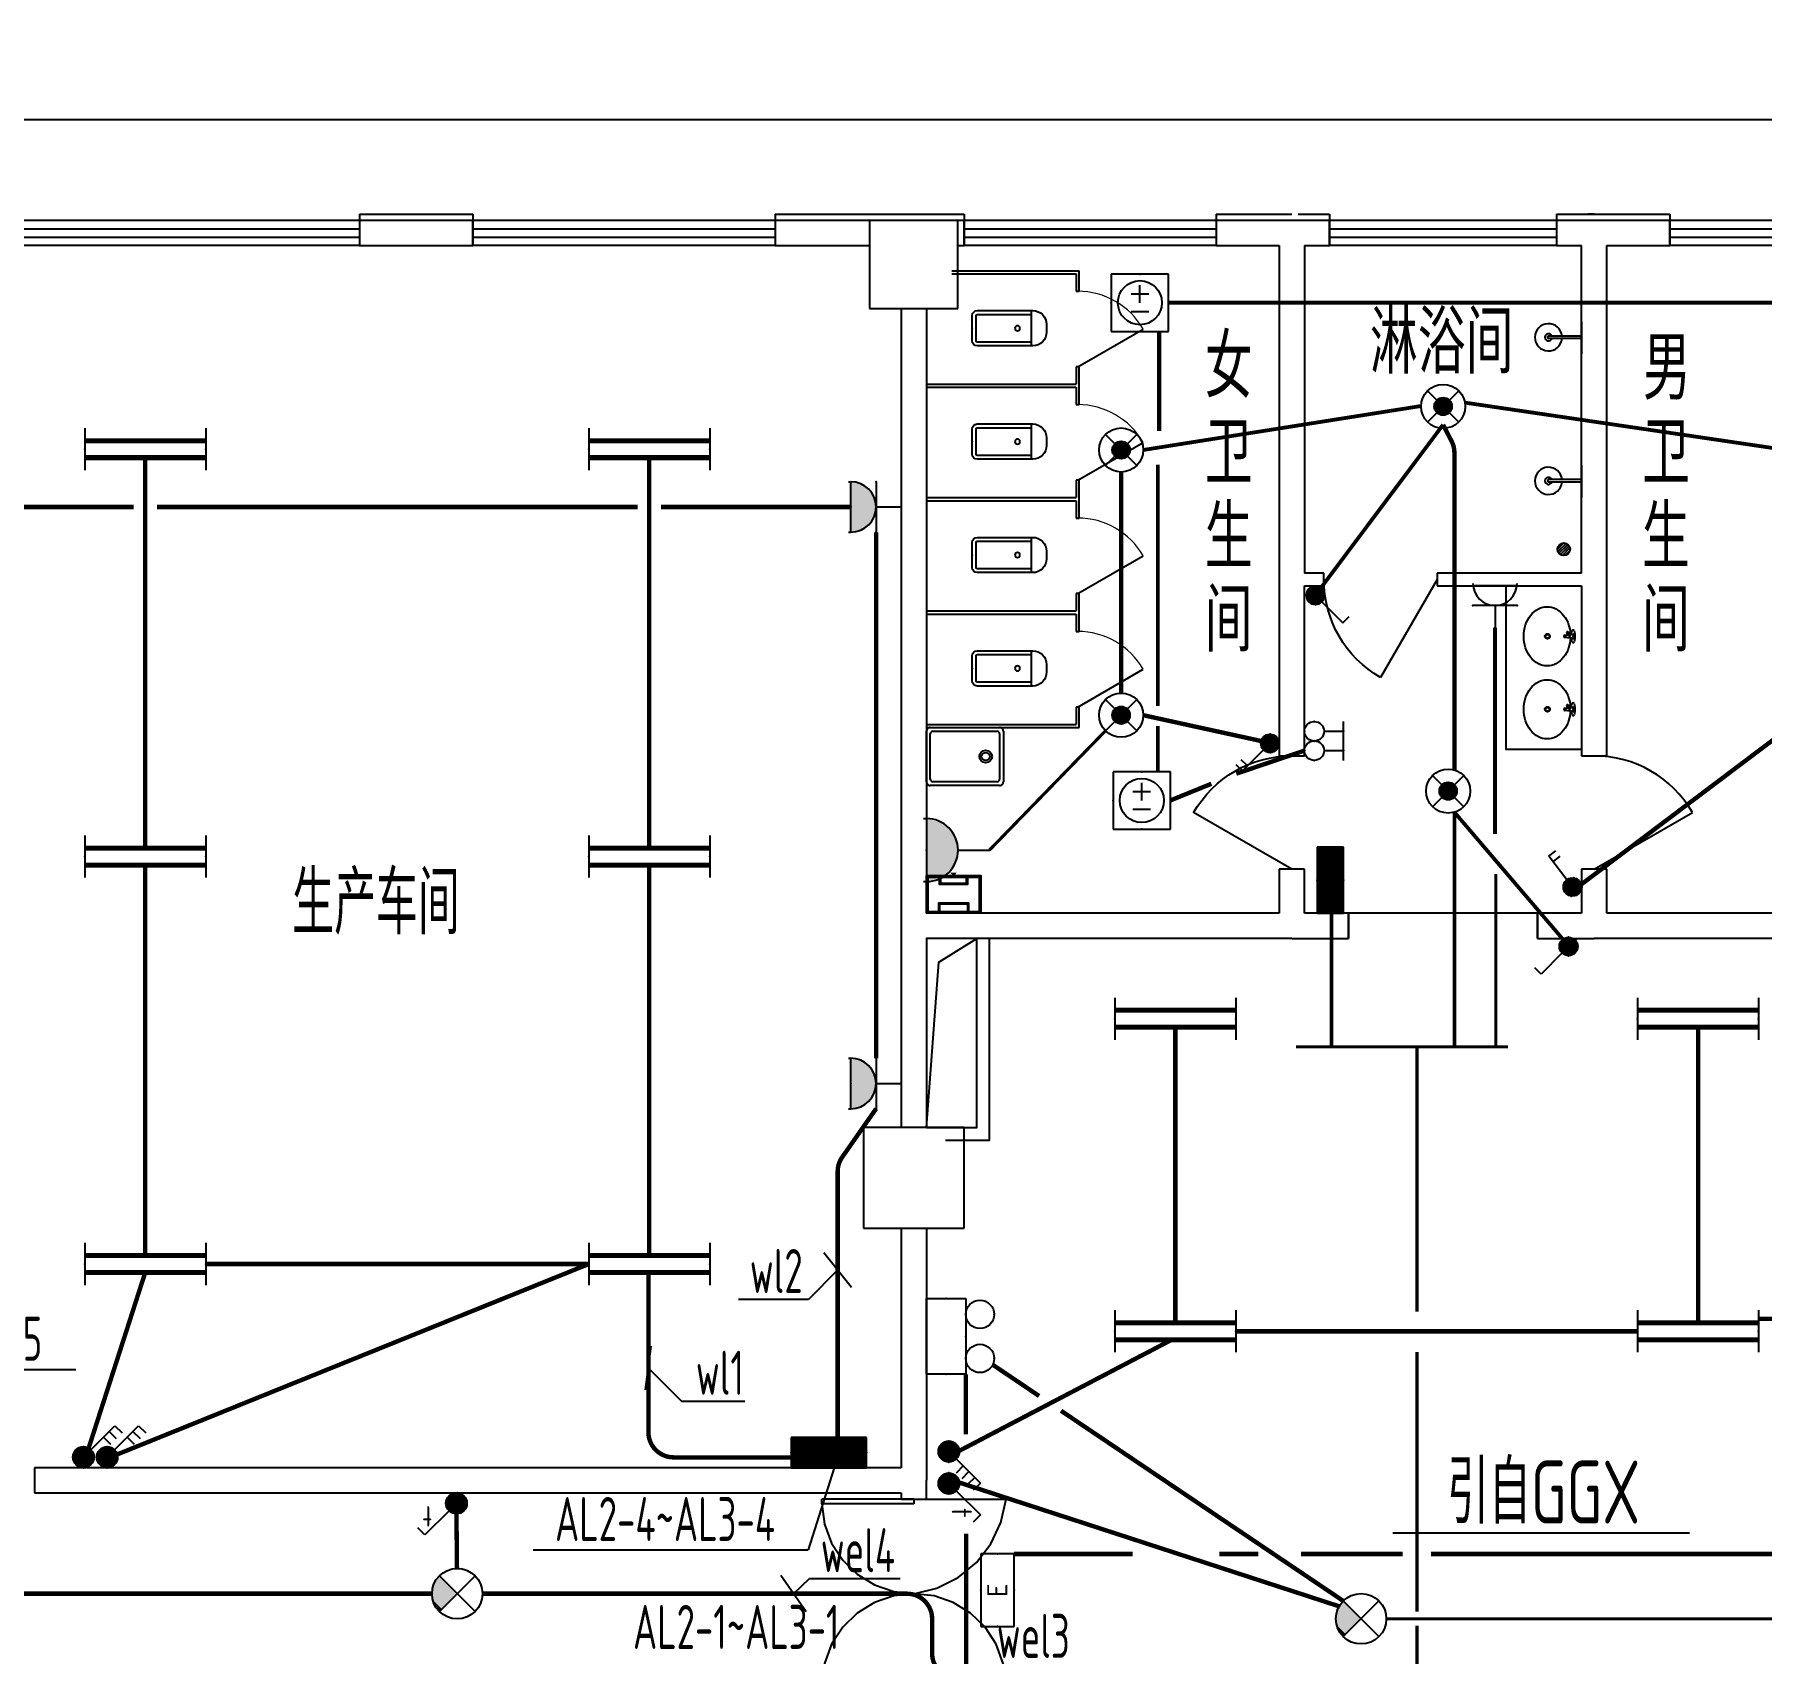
# Model space of a CAD drawing. Extents: x 2166032 to 5302137, y 581493 to 2416206.
# Drawn here: x 2468263 to 2481970, y 1136037 to 1148886 of the extents above; entities that cross this region are included whole.
import ezdxf
from ezdxf.enums import TextEntityAlignment as Align

# ---------------------------------------------------------------- set-up
doc = ezdxf.new("R2010")
doc.units = 0
doc.header["$LTSCALE"] = 1000
doc.header["$MEASUREMENT"] = 0
doc.linetypes.add('DASH', pattern=[0.35, 0.25, -0.1])
doc.linetypes.add('DASHEDX2', pattern=[1.5, 1, -0.5])
for name, color, linetype in [('3T_WOOD', 21, 'Continuous'), ('COLUMN', 2, 'Continuous'), ('DIM-照明', 3, 'Continuous'), ('DIM-箱柜', 3, 'Continuous'), ('EQUIP-动力', 3, 'Continuous'), ('EQUIP-照明', 3, 'Continuous'), ('EQUIP-箱柜', 3, 'Continuous'), ('LATRINE', 8, 'Continuous'), ('LVTRY', 8, 'Continuous'), ('PUB_TEXT', 7, 'Continuous'), ('STAIR', 8, 'Continuous'), ('SURFACE', 8, 'Continuous'), ('TEL_TEXT', 7, 'Continuous'), ('WALL', 8, 'Continuous'), ('WINDOW', 8, 'Continuous'), ('WIRE-应急', 6, 'DASH'), ('WIRE-照明', 1, 'Continuous'), ('厨卫', 8, 'Continuous'), ('地漏', 5, 'Continuous'), ('消防', 7, 'Continuous')]:
    doc.layers.add(name, color=color, linetype=linetype)
doc.styles.add('_HZTXT', font='！tssdeng.shx', dxfattribs={"width": 0.8, "bigfont": '！tssdchn.shx'})
doc.styles.add('_TCH_LABEL', font='!tssdeng.shx', dxfattribs={"bigfont": '!tssdchn.shx'})
doc.styles.add('_TEL_DIM', font='@tssdeng.shx', dxfattribs={"width": 0.8, "height": 3.5, "bigfont": '!tssdchn.shx'})
doc.styles.get("Standard").update_dxf_attribs({"font": 'tssdeng.shx', "bigfont": 'tssdchn.shx'})
doc.styles.add('TSSD_REIN', font='tssdeng.shx', dxfattribs={"width": 0.7, "bigfont": 'tssdchn.shx'})
doc.styles.add('zz-0', font='arial.ttf')

# ---------------------------------------------------------------- blocks, each defined once
blk = doc.blocks.new('$lvtry$00000200')
for p, q in [((-140, -40, 0), (-140, -480, 0)), ((-110, -40, 0), (-110, -470, 0)), ((100, 0, 0), (-100, 0, 0)), ((100, -30, 0), (-100, -30, 0)), ((110, -470, 0), (110, -40, 0)), ((140, -480, 0), (140, -40, 0)), ((140, -470, 0), (-140, -470, 0)), ((-30, -590, 0), (30, -590, 0))]:
    blk.add_line(p, q)
blk.add_circle((0, -359, 0), 20)
for centre, radius, start, end in [((-100, -40, 0), 40, 90, 180), ((-100, -40, 0), 10, 90, 180), ((100, -40, 0), 40, 0, 90), ((100, -40, 0), 10, 0, 90), ((-30, -480, 0), 110, 180, 270), ((30, -480, 0), 110, 270, 0)]:
    blk.add_arc(centre, radius, start, end)
blk.add_point((0, 0))
blk = doc.blocks.new('A$C339C1991')
at = {"layer": 'LVTRY'}
blk.add_line((114, 371), (134, 371), dxfattribs=at)
for points in [[(0, 371), (256, 371)], [(114, 371), (114, 107)], [(134, 371), (134, 107)]]:
    blk.add_lwpolyline(points, dxfattribs=at)
for centre, radius, start, end in [((124, 108), 108, 95.306, 84.694), ((124, 108), 28.3, 110.6725, 69.3275), ((124, 110), 10.5, 197.2381, 342.7619)]:
    blk.add_arc(centre, radius, start, end, dxfattribs=at)
blk = doc.blocks.new('$TCHSYS$APDOOR2D')
blk.add_line((0.5, 0), (0, 0.866))
at = {"lineweight": 13}
blk.add_arc((0.5, 0), 1, 120, 180, dxfattribs=at)
blk = doc.blocks.new('$lvtry$00000194')
for p, q in [((-17, -27, 0), (-17, -17, 0)), ((17, -27, 0), (17, -17, 0))]:
    blk.add_line(p, q)
at = {"elevation": 0}
blk.add_lwpolyline([(14, -39, -0.067374), (92, -53, -0.088152), (166, -93, -0.105269), (218, -155, -0.121685), (235, -224, -0.121685), (218, -292, -0.105269), (166, -355, -0.088152), (92, -394, -0.078966), (0, -409, -0.078966), (-92, -394, -0.088152), (-166, -355, -0.105269), (-218, -292, -0.121685), (-235, -224, -0.121685), (-218, -155, -0.105269), (-166, -93, -0.088152), (-92, -53, -0.059935), (-23, -40, -0.059935)], format="xyb", dxfattribs=at)
for centre, radius in [((0, -27, 0), 16.7), ((0, -221, 0), 20), ((0, -221, 0), 15)]:
    blk.add_circle(centre, radius)
for centre, radius, start, end in [((-40, -17, 0), 10.1, 106.6096, 258.1648), ((-64, 250, 0), 259, 274.7069, 282.3732), ((-75, -197, 0), 173, 71.36, 79.1873), ((-29, -63, 0), 6.77, 155.344, 308.3224), ((-171, 35, 0), 166, 324.8411, 338.1337), ((-171, 35, 0), 170, 324.8411, 331.3523), ((-29, -63, 0), 3.37, 155.344, 308.3224), ((100, -178, 0), 170, 132.3141, 138.8253), ((100, -178, 0), 166, 125.5327, 138.8253), ((-12, -42, 0), 10.6, 201.8924, 261.774), ((0, -17, 0), 16.7, 0, 180), ((-381, -99, 0), 372, 2.3982, 6.7627), ((0, -80, 0), 9.9, 201.7837, 338.2163), ((64, 250, 0), 259, 257.6268, 265.2931), ((381, -99, 0), 372, 170.1008, 177.6018), ((75, -197, 0), 173, 100.8127, 110.4191), ((40, -17, 0), 10.1, 281.8352, 73.3904)]:
    blk.add_arc(centre, radius, start, end)
blk.add_point((0, -17, 0))
blk = doc.blocks.new('A$C6BB928D5')
at = {"layer": '地漏'}
h = blk.add_hatch(dxfattribs=at)
h.set_pattern_fill('ANSI31', color=5, scale=10, style=0)
h.set_pattern_definition([(45, (-2253094.437, -153718.293), (-11.22532015, 11.22532015), [])])
h.paths.add_polyline_path([(0, 50, 1), (100, 50, 1)])
at = {"layer": '地漏', "color": 5}
blk.add_circle((50, 50), 50, dxfattribs=at)
blk = doc.blocks.new('$plan$00001091')
for p, q in [((-275, -410), (-275, -50)), ((-255, -30), (255, -30)), ((275, -50), (275, -410)), ((255, -430), (-255, -430))]:
    blk.add_line(p, q)
for points in [[(-275, 0, 0.414214), (-305, -30, 0.414214)], [(305, -30, 0.414214), (275, 0, 0.414214)], [(-305, -430, 0.414214), (-275, -460, 0.414214)], [(275, -460, 0.414214), (305, -430, 0.414214)]]:
    blk.add_lwpolyline(points, format="xyb")
for points in [[(-275, 0), (275, 0)], [(-305, -430), (-305, -30)], [(305, -30), (305, -430)], [(275, -460), (-275, -460)]]:
    blk.add_lwpolyline(points)
for radius in [50, 32.5]:
    blk.add_circle((165, -230), radius)
for centre, start, end in [((-255, -50), 90, 180), ((255, -50), 0, 90), ((-255, -410), 180, 270), ((255, -410), 270, 360)]:
    blk.add_arc(centre, 20, start, end)
at = {"style": 'zz-0'}
for tag in ['YSIZE', 'XSIZE']:
    blk.add_attdef(tag, (0, 0), '', height=0.5, dxfattribs=at)
blk = doc.blocks.new('cffd')
at = {"layer": '厨卫'}
for p, q in [((288, -44), (300, -44)), ((288, -256), (300, -256))]:
    blk.add_line(p, q, dxfattribs=at)
for points in [[(0, -365), (0, 65), (300, 65), (300, -365)], [(12, -353), (12, 53), (288, 53), (288, -353)]]:
    blk.add_lwpolyline(points, close=True, dxfattribs=at)
for points in [[(12, -272), (82, -272), (82, -29), (12, -29)], [(12, -262), (72, -262), (72, -39), (12, -39)], [(288, -261), (228, -261), (228, -39), (288, -39)], [(288, -251), (238, -251), (238, -49), (288, -49)]]:
    blk.add_lwpolyline(points, dxfattribs=at)
blk.add_lwpolyline([(290, -150, 0, 50, 0), (323, -150, 100, 100, 0)], format="xyseb", dxfattribs=at)
blk = doc.blocks.new('$equip$00001160')
for p, q in [((-1.2, 0.417), (-1.2, -0.417)), ((1.2, 0.417), (1.2, -0.417)), ((-1.2, 0.167), (1.2, 0.167)), ((-1.2, -0.167), (1.2, -0.167))]:
    blk.add_line(p, q)
at = {"const_width": 0.1}
for points in [[(-1.2, 0.167), (1.2, 0.167)], [(-1.2, -0.167), (1.2, -0.167)]]:
    blk.add_lwpolyline(points, dxfattribs=at)
at = {"layer": 'EQUIP-照明'}
for p in [(-1.2, 0), (0, 0.167), (1.2, 0), (0, -0.167)]:
    blk.add_point(p, dxfattribs=at)
at = {"layer": 'EQUIP-照明', "flags": 9}
blk.add_attdef('A', (0, 0), '', height=0.00002, dxfattribs=at)
blk = doc.blocks.new('$equip$00001964')
for p, q in [((0.147, 0.356), (0.625, 0.833)), ((0.512, 0.72), (0.653, 0.579)), ((0.625, 0.833), (0.766, 0.692)), ((0.399, 0.607), (0.54, 0.466))]:
    blk.add_line(p, q)
blk.add_circle((0, 0.208), 0.208)
for p in [(0, 0.417), (-0.208, 0.208), (0, 0), (0.208, 0.208)]:
    blk.add_point(p)
for points in [[(-0.104, 0.389), (0.104, 0.389), (-0.18, 0.313), (0.18, 0.313)], [(0, 0.417), (0, 0.417), (-0.104, 0.389), (0.104, 0.389)], [(-0.18, 0.313), (0.18, 0.313), (-0.208, 0.208), (0.208, 0.208)], [(-0.18, 0.104), (0.18, 0.104), (-0.208, 0.208), (0.208, 0.208)], [(-0.104, 0.028), (0.104, 0.028), (-0.18, 0.104), (0.18, 0.104)], [(0, 0), (0, 0), (-0.104, 0.028), (0.104, 0.028)]]:
    blk.add_solid(points)
at = {"layer": 'TEL_TEXT', "style": '_TEL_DIM', "flags": 1}
blk.add_attdef('A', text='', height=0.00002, dxfattribs=at).set_placement((0, 0), align=Align.MIDDLE_CENTER)
blk = doc.blocks.new('*X38')
at = {"color": 0}
for p, q in [((-250, 33), (-83, 200)), ((-250, 68), (-118, 200)), ((-250, 104), (-154, 200)), ((-250, 139), (-189, 200)), ((-250, 174), (-224, 200)), ((-247, 0), (-47, 200)), ((-212, 0), (-12, 200)), ((-177, 0), (23, 200)), ((-141, 0), (59, 200)), ((-106, 0), (94, 200)), ((-71, 0), (129, 200)), ((-35, 0), (165, 200)), ((0, 0), (200, 200)), ((35, 0), (235, 200)), ((71, 0), (250, 179)), ((106, 0), (250, 144)), ((141, 0), (250, 109)), ((177, 0), (250, 73)), ((212, 0), (250, 38)), ((247, 0), (250, 3))]:
    blk.add_line(p, q, dxfattribs=at)
blk = doc.blocks.new('$equip$00001421')
for p, q in [((0.75, 0.6), (-0.75, 0.6)), ((-0.75, 0.6), (-0.75, 0)), ((0.75, 0), (0.75, 0.6)), ((-0.75, 0), (0.75, 0))]:
    blk.add_line(p, q)
at = {"const_width": 0.6}
blk.add_lwpolyline([(-0.75, 0.3), (0.75, 0.3)], dxfattribs=at)
for p in [(0, 0.6), (-0.75, 0.3), (0, 0), (0.75, 0.3)]:
    blk.add_point(p)
at = {"xscale": 0.00300000000061118, "yscale": 0.00300000000061118, "zscale": 0.003}
blk.add_blockref('*X38', (0, 0), dxfattribs=at)
at = {"style": '_TCH_LABEL', "flags": 9}
blk.add_attdef('A', (0, 0), '', height=0.00002, dxfattribs=at)
blk = doc.blocks.new('$equip$00001237')
for p, q in [((-0.5, 1.05), (-0.5, 1)), ((0.5, 1.05), (0.5, 1)), ((-0.5, 1), (0.5, 1)), ((0.5, 0.5), (-0.5, 0.5)), ((0, 0.5), (0, 0))]:
    blk.add_line(p, q)
blk.add_arc((0, 1), 0.5, 180, 0)
for p in [(0, 1), (-0.5, 0.5), (0.5, 0.5), (0, 0)]:
    blk.add_point(p)
for points in [[(0.433, 0.75), (-0.433, 0.75), (0.5, 1), (-0.5, 1)], [(0.25, 0.567), (-0.25, 0.567), (0.433, 0.75), (-0.433, 0.75)], [(0, 0.5), (0, 0.5), (0.25, 0.567), (-0.25, 0.567)]]:
    blk.add_solid(points)
at = {"flags": 9}
blk.add_attdef('A', (0, 0), '', height=0.00002, dxfattribs=at)
blk = doc.blocks.new('$equip$00001822')
for p, q in [((0.147, 0.356), (0.625, 0.833)), ((0.625, 0.833), (0.766, 0.692))]:
    blk.add_line(p, q)
blk.add_circle((0, 0.208), 0.208)
for p in [(0, 0.417), (-0.208, 0.208), (-0.015, 0.001), (0.208, 0.208)]:
    blk.add_point(p)
for points in [[(-0.104, 0.389), (0.104, 0.389), (-0.18, 0.313), (0.18, 0.313)], [(0, 0.417), (0, 0.417), (-0.104, 0.389), (0.104, 0.389)], [(-0.18, 0.313), (0.18, 0.313), (-0.208, 0.208), (0.208, 0.208)], [(-0.18, 0.104), (0.18, 0.104), (-0.208, 0.208), (0.208, 0.208)], [(-0.104, 0.028), (0.104, 0.028), (-0.18, 0.104), (0.18, 0.104)], [(0, 0), (0, 0), (-0.104, 0.028), (0.104, 0.028)]]:
    blk.add_solid(points)
at = {"color": 7, "style": '_TEL_DIM'}
blk.add_attdef('$TEXT$', text='', height=0.4, dxfattribs=at).set_placement((0.581, 0.465), align=Align.MIDDLE_CENTER)
at = {"color": 7, "style": '_TEL_DIM', "flags": 1}
blk.add_attdef('A', text='', height=0.00002, dxfattribs=at).set_placement((0, 0), align=Align.MIDDLE_CENTER)
blk = doc.blocks.new('$equip$00001190')
for p, q in [((-0.354, 0.354), (0.354, -0.354)), ((-0.354, -0.354), (0.354, 0.354))]:
    blk.add_line(p, q)
blk.add_circle((0, 0), 0.5)
for points in [[(-0.177, -0.177), (-0.483, 0.129), (0, 0), (-0.354, 0.354)], [(-0.306, -0.306), (-0.483, -0.129), (-0.177, -0.177), (-0.483, 0.129)], [(-0.354, -0.354), (-0.354, -0.354), (-0.306, -0.306), (-0.483, -0.129)]]:
    blk.add_solid(points)
at = {"flags": 9}
blk.add_attdef('A', (0, 0), '', height=0.00002, dxfattribs=at)
blk = doc.blocks.new('$equip$00001149')
for p, q in [((-0.354, 0.354), (0.354, -0.354)), ((0.354, 0.354), (-0.354, -0.354))]:
    blk.add_line(p, q)
for radius in [0.5, 0.2]:
    blk.add_circle((0, 0), radius)
for points in [[(-0.173, 0.1), (0.173, 0.1), (-0.2, 0), (0.2, 0)], [(-0.173, -0.1), (0.173, -0.1), (-0.2, 0), (0.2, 0)], [(-0.1, 0.173), (0.1, 0.173), (-0.173, 0.1), (0.173, 0.1)], [(0, 0.2), (0, 0.2), (-0.1, 0.173), (0.1, 0.173)], [(-0.1, -0.173), (0.1, -0.173), (-0.173, -0.1), (0.173, -0.1)], [(0, -0.2), (0, -0.2), (-0.1, -0.173), (0.1, -0.173)]]:
    blk.add_solid(points)
at = {"flags": 9}
blk.add_attdef('A', (0, 0), '', height=0.00002, dxfattribs=at)
blk = doc.blocks.new('$equip$00001963')
for p, q in [((0.147, 0.356), (0.625, 0.833)), ((0.625, 0.833), (0.766, 0.692)), ((0.512, 0.72), (0.653, 0.579))]:
    blk.add_line(p, q)
blk.add_circle((0, 0.208), 0.208)
for p in [(0, 0.417), (-0.208, 0.208), (0, 0), (0.208, 0.208)]:
    blk.add_point(p)
for points in [[(0, 0.417), (0, 0.417), (-0.104, 0.389), (0.104, 0.389)], [(-0.18, 0.313), (0.18, 0.313), (-0.208, 0.208), (0.208, 0.208)], [(-0.18, 0.104), (0.18, 0.104), (-0.208, 0.208), (0.208, 0.208)], [(-0.104, 0.389), (0.104, 0.389), (-0.18, 0.313), (0.18, 0.313)], [(-0.104, 0.028), (0.104, 0.028), (-0.18, 0.104), (0.18, 0.104)], [(0, 0), (0, 0), (-0.104, 0.028), (0.104, 0.028)]]:
    blk.add_solid(points)
at = {"layer": 'TEL_TEXT', "style": '_TEL_DIM', "flags": 1}
blk.add_attdef('A', text='', height=0.00002, dxfattribs=at).set_placement((0, 0), align=Align.MIDDLE_CENTER)
blk = doc.blocks.new('$equip$00001962')
for p, q in [((0.147, 0.356), (0.625, 0.833)), ((0.625, 0.833), (0.766, 0.692))]:
    blk.add_line(p, q)
blk.add_circle((0, 0.208), 0.208)
for p in [(0, 0.417), (-0.208, 0.208), (0, 0), (0.208, 0.208)]:
    blk.add_point(p)
for points in [[(0, 0.417), (0, 0.417), (-0.104, 0.389), (0.104, 0.389)], [(-0.18, 0.313), (0.18, 0.313), (-0.208, 0.208), (0.208, 0.208)], [(-0.18, 0.104), (0.18, 0.104), (-0.208, 0.208), (0.208, 0.208)], [(-0.104, 0.389), (0.104, 0.389), (-0.18, 0.313), (0.18, 0.313)], [(-0.104, 0.028), (0.104, 0.028), (-0.18, 0.104), (0.18, 0.104)], [(0, 0), (0, 0), (-0.104, 0.028), (0.104, 0.028)]]:
    blk.add_solid(points)
at = {"layer": 'TEL_TEXT', "style": '_TEL_DIM', "flags": 1}
blk.add_attdef('A', text='', height=0.00002, dxfattribs=at).set_placement((0, 0), align=Align.MIDDLE_CENTER)
blk = doc.blocks.new('$equip$00001344')
for p, q in [((0.65, 0.65), (-0.65, 0.65)), ((-0.65, 0.65), (-0.65, -0.65)), ((0, 0), (0, 0.4)), ((0.65, -0.65), (0.65, 0.65)), ((-0.2, 0.2), (0.2, 0.2)), ((-0.2, -0.2), (0.2, -0.2)), ((-0.65, -0.65), (0.65, -0.65))]:
    blk.add_line(p, q)
blk.add_circle((0, 0), 0.5)
for p in [(0, 0.65), (-0.65, 0), (0.65, 0), (0, -0.65)]:
    blk.add_point(p)
at = {"flags": 9}
blk.add_attdef('A', (0, 0), '', height=0.00002, dxfattribs=at)
blk = doc.blocks.new('$equip$00001212')
for p, q in [((0, 0.444), (0, 0)), ((-0.222, 0), (0.222, 0))]:
    blk.add_line(p, q)
blk.add_circle((0, 0.667), 0.222)
at = {"layer": 'EQUIP-照明'}
for p in [(0, 0.889), (-0.222, 0.667), (0.222, 0.667), (0, 0)]:
    blk.add_point(p, dxfattribs=at)
at = {"layer": 'EQUIP-照明', "flags": 9}
blk.add_attdef('A', (0, 0), '', height=0.00002, dxfattribs=at)
blk = doc.blocks.new('$equip$00001490')
at = {"color": 0}
for p, q in [((0, 0.5), (0, 1)), ((-0.5, 0.5), (0.5, 0.5)), ((-0.497, 0.05), (0.497, 0.05))]:
    blk.add_line(p, q, dxfattribs=at)
blk.add_arc((0, 0), 0.5, 0, 180, dxfattribs=at)
for p in [(0, 1), (-0.5, 0.5), (0.5, 0.5), (0, 0.05)]:
    blk.add_point(p)
at = {"flags": 9}
blk.add_attdef('A', (0, 0), '', height=0.00002, dxfattribs=at)
blk = doc.blocks.new('$equip$00001296')
for p, q in [((0, 0.547), (0, 1.047)), ((-0.5, -0.003), (-0.5, 0.047)), ((0.5, -0.003), (0.5, 0.047))]:
    blk.add_line(p, q)
blk.add_arc((0, 0.047), 0.5, 0, 180)
for p in [(0, 1.047), (0, 0.547), (0, 0.047)]:
    blk.add_point(p)
for points in [[(0.433, 0.297), (-0.433, 0.297), (0.5, 0.047), (-0.5, 0.047)], [(0.433, 0.297), (-0.433, 0.297), (0.5, 0.047), (-0.5, 0.047)], [(0.25, 0.48), (-0.25, 0.48), (0.433, 0.297), (-0.433, 0.297)], [(0.25, 0.48), (-0.25, 0.48), (0.433, 0.297), (-0.433, 0.297)], [(0, 0.547), (0, 0.547), (0.25, 0.48), (-0.25, 0.48)], [(0, 0.547), (0, 0.547), (0.25, 0.48), (-0.25, 0.48)]]:
    blk.add_solid(points)
at = {"flags": 9}
blk.add_attdef('A', (0, 0), '', height=0.00002, dxfattribs=at)
blk = doc.blocks.new('$equip$00001965')
for p, q in [((0.147, 0.356), (0.625, 0.833)), ((0.512, 0.72), (0.653, 0.579)), ((0.625, 0.833), (0.766, 0.692)), ((0.286, 0.494), (0.427, 0.353)), ((0.399, 0.607), (0.54, 0.466))]:
    blk.add_line(p, q)
blk.add_circle((0, 0.208), 0.208)
for p in [(0, 0.417), (-0.208, 0.208), (0, 0), (0.208, 0.208)]:
    blk.add_point(p)
for points in [[(-0.104, 0.389), (0.104, 0.389), (-0.18, 0.312), (0.18, 0.312)], [(0, 0.417), (0, 0.417), (-0.104, 0.389), (0.104, 0.389)], [(-0.18, 0.312), (0.18, 0.312), (-0.208, 0.208), (0.208, 0.208)], [(-0.18, 0.104), (0.18, 0.104), (-0.208, 0.208), (0.208, 0.208)], [(-0.104, 0.028), (0.104, 0.028), (-0.18, 0.104), (0.18, 0.104)], [(0, 0), (0, 0), (-0.104, 0.028), (0.104, 0.028)]]:
    blk.add_solid(points)
at = {"layer": 'TEL_TEXT', "style": '_TEL_DIM', "flags": 1}
blk.add_attdef('A', text='', height=0.00002, dxfattribs=at).set_placement((0, 0), align=Align.MIDDLE_CENTER)
blk = doc.blocks.new('$equip_U$00000006')
at = {"color": 3}
for p, q in [((-0.6, 0.624), (0.6, 0.624)), ((-0.6, 0), (-0.6, 0.624)), ((0.6, 0.624), (0.6, 0)), ((0.6, 0), (-0.6, 0))]:
    blk.add_line(p, q, dxfattribs=at)
for centre in [(-0.35, 0.849), (0.35, 0.849)]:
    blk.add_circle(centre, 0.225, dxfattribs=at)
at = {"style": '_TEL_DIM', "flags": 1}
blk.add_attdef('A', text='', height=0.00002, dxfattribs=at).set_placement((0, 0), align=Align.MIDDLE_CENTER)
blk = doc.blocks.new('$equip_U$00000175(20081108-2321)')
for p in [(0, 0.624), (-0.6, 0.312), (0.6, 0.312), (0, 0)]:
    blk.add_point(p)
blk.add_blockref('$equip_U$00000006', (0, 0))
at = {"color": 7, "style": '_TEL_DIM', "flags": 1}
blk.add_attdef('A', text='', height=0.000025, dxfattribs=at).set_placement((0, 0), align=Align.MIDDLE_CENTER)
blk = doc.blocks.new('$equip_U$00000184(许虹剑)')
for p in [(-0.35, 1.074), (0.35, 1.074), (-0.6, 0.312), (0.6, 0.312), (0, 0)]:
    blk.add_point(p)
blk.add_blockref('$equip_U$00000175(20081108-2321)', (0, 0))
at = {"color": 7, "style": '_TEL_DIM', "flags": 1}
blk.add_attdef('A', text='', height=0.000025, dxfattribs=at).set_placement((0, 0), align=Align.MIDDLE_CENTER)
blk = doc.blocks.new('$equip_U$00000360(20081108-2321)')
at = {"ltscale": 5}
for p in [(-0.35, 1.074), (0.35, 1.074), (-0.6, 0.312), (0.6, 0.312), (0, 0)]:
    blk.add_point(p, dxfattribs=at)
blk.add_blockref('$equip_U$00000184(许虹剑)', (0, 0), dxfattribs=at)
at = {"color": 7, "style": '_TEL_DIM', "flags": 1}
blk.add_attdef('A', text='', height=0.000025, dxfattribs=at).set_placement((0, 0), align=Align.MIDDLE_CENTER)
blk = doc.blocks.new('$equip$00001776')
for p, q in [((0.72, 0.66), (-0.72, 0.66)), ((-0.72, 0.66), (-0.72, 0)), ((0.72, 0), (0.72, 0.66)), ((-0.72, 0), (0.72, 0))]:
    blk.add_line(p, q)
for p in [(0, 0.66), (-0.72, 0.33), (0, 0), (0.72, 0.33)]:
    blk.add_point(p)
at = {"color": 7, "style": '_TEL_DIM'}
blk.add_attdef('$TEXT$', text='', height=0.4, dxfattribs=at).set_placement((0, 0.33), align=Align.MIDDLE_CENTER)
at = {"color": 7, "style": '_TEL_DIM', "flags": 1}
blk.add_attdef('A', text='', height=0.00002, dxfattribs=at).set_placement((0, 0), align=Align.MIDDLE_CENTER)
blk = doc.blocks.new('$DorLib2D$00000141')
at = {"color": 0}
for points in [[(-0.5, 0), (-0.5, 0.4875)], [(-0.475, 0.4875), (-0.5, 0.4875)], [(-0.475, 0), (-0.475, 0.4875)], [(-0.3686, 0.4728), (-0.475, 0.4873)], [(-0.268, 0.4353), (-0.3686, 0.4728)], [(0.3686, 0.4728), (0.268, 0.4353)], [(0.475, 0.4873), (0.3686, 0.4728)], [(0.475, 0), (0.475, 0.4875)], [(0.475, 0.4875), (0.5, 0.4875)], [(0.5, 0), (0.5, 0.4875)], [(-0.178, 0.3766), (-0.268, 0.4353)], [(-0.103, 0.2997), (-0.178, 0.3766)], [(0.178, 0.3766), (0.103, 0.2997)], [(0.268, 0.4353), (0.178, 0.3766)], [(-0.0467, 0.2083), (-0.103, 0.2997)], [(0.103, 0.2997), (0.0467, 0.2083)], [(-0.0118, 0.1067), (-0.0467, 0.2083)], [(0.0467, 0.2083), (0.0118, 0.1067)], [(0, 0), (-0.0118, 0.1067)], [(0.0118, 0.1067), (0, 0)], [(-0.0118, -0.1067), (0, 0)], [(-0.5, 0), (-0.475, 0)], [(0.5, 0), (0.475, 0)]]:
    blk.add_lwpolyline(points, dxfattribs=at)
at = {"color": 0, "linetype": 'DASHEDX2'}
for points in [[(0, 0), (0.0297, -0.1218), (0.0857, -0.2339), (0.1651, -0.3309), (0.264, -0.4078), (0.3775, -0.4609), (0.5, -0.4875)], [(-0.5, 0), (-0.5, -0.4875)], [(0.5, 0), (0.5, -0.4875)], [(-0.0467, -0.2083), (-0.0118, -0.1067)], [(-0.103, -0.2997), (-0.0467, -0.2083)], [(-0.178, -0.3766), (-0.103, -0.2997)], [(-0.3686, -0.4728), (-0.268, -0.4353)], [(-0.268, -0.4353), (-0.178, -0.3766)], [(-0.475, -0.4875), (-0.5, -0.4875)], [(-0.475, -0.4873), (-0.3686, -0.4728)]]:
    blk.add_lwpolyline(points, dxfattribs=at)
blk = doc.blocks.new('$TCHSYS$WIN2D')
for p, q in [((-0.5, 0.5), (0.5, 0.5)), ((-0.5, 0.5), (-0.5, -0.5)), ((0.5, 0.5), (0.5, -0.5)), ((0.5, 0.1667), (-0.5, 0.1667)), ((0.5, -0.1667), (-0.5, -0.1667)), ((-0.5, -0.5), (0.5, -0.5))]:
    blk.add_line(p, q)
blk = doc.blocks.new('$DorLib2D$00000214')
at = {"color": 0}
blk.add_line((0.5, 0), (0, 0.866), dxfattribs=at)
blk.add_arc((0.5, 0), 1, 120, 180, dxfattribs=at)

msp = doc.modelspace()

# ---------------------------------------------------------------- linework, layer by layer
msp.add_line((2479045.1, 1136993.3), (2481398, 1136993.3))
msp.add_circle((2604640.5, 1020101.3), 438608.5)
at = {"layer": '3T_WOOD'}
msp.add_lwpolyline([(2475342.8, 1140211.3), (2475441.1, 1141522.8), (2475742.8, 1141711.3)], dxfattribs=at)
at = {"layer": 'COLUMN'}
for p, q in [((2475591.2, 1147411.3), (2474891.2, 1147411.3)), ((2474891.2, 1147411.3), (2474891.2, 1146711.3)), ((2475591.2, 1146711.3), (2475591.2, 1147411.3)), ((2474891.2, 1146711.3), (2475591.2, 1146711.3)), ((2475642.8, 1140211.3), (2474842.8, 1140211.3)), ((2474842.8, 1140211.3), (2474842.8, 1139411.3)), ((2475642.8, 1139411.3), (2475642.8, 1140211.3)), ((2474842.8, 1139411.3), (2475642.8, 1139411.3))]:
    msp.add_line(p, q, dxfattribs=at)
at = {"layer": 'DIM-照明'}
for p, q in [((2474746.2, 1138941.8), (2474529.1, 1139216.3)), ((2473113.1, 1138128.5), (2473158, 1138475.6)), ((2474387.1, 1136367.6), (2474187.5, 1136655.1))]:
    msp.add_line(p, q, dxfattribs=at)
for points in [[(2474637.6, 1139079), (2474405.9, 1138847.3)], [(2474405.9, 1138847.3), (2473851.8, 1138847.3)], [(2473135.5, 1138302.1), (2473397.9, 1138039.7)], [(2473397.9, 1138039.7), (2473900.3, 1138039.7)], [(2474287.3, 1136511.3), (2474415.2, 1136631.4)], [(2474415.2, 1136631.4), (2475133, 1136631.4)]]:
    msp.add_lwpolyline(points, dxfattribs=at)
at = {"layer": 'DIM-箱柜'}
for p, q in [((2466413.1, 1138290.1), (2468589.7, 1138290.1)), ((2474609.8, 1137511.3), (2474404.7, 1136858.8)), ((2472219.5, 1136858.8), (2474404.7, 1136858.8))]:
    msp.add_line(p, q, dxfattribs=at)
at = {"layer": 'LATRINE'}
for p, q in [((2475542.8, 1147011.3), (2476555.3, 1147011.3)), ((2475542.8, 1146986.3), (2476530.3, 1146986.3)), ((2476530.3, 1146986.3), (2476530.3, 1146848.8)), ((2476555.3, 1146848.8), (2476555.3, 1147011.3)), ((2476530.3, 1146848.8), (2476555.3, 1146848.8)), ((2476555.3, 1146248.8), (2476530.3, 1146248.8)), ((2476530.3, 1146248.8), (2476530.3, 1146111.3)), ((2476555.3, 1146098.8), (2476555.3, 1146248.8)), ((2475342.8, 1146111.3), (2476530.3, 1146111.3)), ((2475342.8, 1146086.3), (2476530.3, 1146086.3)), ((2476530.3, 1146086.3), (2476530.3, 1145948.8)), ((2476555.3, 1145948.8), (2476555.3, 1146098.8)), ((2476530.3, 1145948.8), (2476555.3, 1145948.8)), ((2476555.3, 1145348.8), (2476530.3, 1145348.8)), ((2476530.3, 1145348.8), (2476530.3, 1145211.3)), ((2476555.3, 1145198.8), (2476555.3, 1145348.8)), ((2475342.8, 1145211.3), (2476530.3, 1145211.3)), ((2475342.8, 1145186.3), (2476530.3, 1145186.3)), ((2476530.3, 1145186.3), (2476530.3, 1145048.8)), ((2476555.3, 1145048.8), (2476555.3, 1145198.8)), ((2476530.3, 1145048.8), (2476555.3, 1145048.8)), ((2476555.3, 1144448.8), (2476530.3, 1144448.8)), ((2476530.3, 1144448.8), (2476530.3, 1144311.3)), ((2476555.3, 1144298.8), (2476555.3, 1144448.8)), ((2475342.8, 1144311.3), (2476530.3, 1144311.3)), ((2475342.8, 1144286.3), (2476530.3, 1144286.3)), ((2476530.3, 1144286.3), (2476530.3, 1144148.8)), ((2476555.3, 1144148.8), (2476555.3, 1144298.8)), ((2476530.3, 1144148.8), (2476555.3, 1144148.8)), ((2476555.3, 1143548.8), (2476530.3, 1143548.8)), ((2476530.3, 1143548.8), (2476530.3, 1143411.3)), ((2476555.3, 1143386.3), (2476555.3, 1143548.8)), ((2475342.8, 1143411.3), (2476530.3, 1143411.3)), ((2475342.8, 1143386.3), (2476555.3, 1143386.3))]:
    msp.add_line(p, q, dxfattribs=at)
at = {"layer": 'LVTRY'}
msp.add_lwpolyline([(2480542.8, 1144511.3), (2480542.8, 1143211.3), (2479942.8, 1143211.3), (2479942.8, 1144511.3)], close=True, dxfattribs=at)
at = {"layer": 'STAIR'}
msp.add_line((2455742.8, 1148211.3), (2500142.8, 1148211.3), dxfattribs=at)
at = {"layer": 'SURFACE'}
for p, q in [((2470842.8, 1147461.3), (2470842.8, 1147411.3)), ((2470842.8, 1147461.3), (2471742.8, 1147461.3)), ((2471742.8, 1147461.3), (2471742.8, 1147411.3)), ((2474142.8, 1147461.3), (2474142.8, 1147411.3)), ((2474142.8, 1147461.3), (2475191.2, 1147461.3)), ((2475191.2, 1147461.3), (2475642.8, 1147461.3)), ((2475642.8, 1147461.3), (2475642.8, 1147411.3)), ((2477642.8, 1147461.3), (2477642.8, 1147411.3)), ((2477642.8, 1147461.3), (2478242.8, 1147461.3)), ((2478292.8, 1147461.3), (2478542.3, 1147461.3)), ((2478542.3, 1147461.3), (2478542.3, 1147411.3)), ((2480342.3, 1147461.3), (2480342.3, 1147411.3)), ((2480342.3, 1147461.3), (2480642.8, 1147461.3)), ((2480642.8, 1147461.3), (2480592.8, 1147461.3)), ((2480592.8, 1147461.3), (2480592.8, 1147461.3)), ((2480642.8, 1147461.3), (2481242.8, 1147461.3)), ((2481242.8, 1147461.3), (2481242.8, 1147411.3))]:
    msp.add_line(p, q, dxfattribs=at)
at = {"layer": 'WALL'}
for p, q in [((2471742.8, 1147411.3), (2470842.8, 1147411.3)), ((2470842.8, 1147411.3), (2470842.8, 1147211.3)), ((2471742.8, 1147211.3), (2471742.8, 1147411.3)), ((2474891.2, 1147411.3), (2474142.8, 1147411.3)), ((2474142.8, 1147411.3), (2474142.8, 1147211.3)), ((2475642.8, 1147411.3), (2475591.2, 1147411.3)), ((2475642.8, 1147211.3), (2475642.8, 1147411.3)), ((2478242.8, 1147411.3), (2477642.8, 1147411.3)), ((2477642.8, 1147411.3), (2477642.8, 1147211.3)), ((2478542.3, 1147411.3), (2478242.8, 1147411.3)), ((2478542.3, 1147211.3), (2478542.3, 1147411.3)), ((2480642.8, 1147411.3), (2480342.3, 1147411.3)), ((2480342.3, 1147411.3), (2480342.3, 1147211.3)), ((2481242.8, 1147411.3), (2480642.8, 1147411.3)), ((2481242.8, 1147211.3), (2481242.8, 1147411.3)), ((2470842.8, 1147211.3), (2471742.8, 1147211.3)), ((2474142.8, 1147211.3), (2474891.2, 1147211.3)), ((2475591.2, 1147211.3), (2475642.8, 1147211.3)), ((2477642.8, 1147211.3), (2478142.8, 1147211.3)), ((2478142.8, 1147211.3), (2478142.8, 1144561.3)), ((2478342.8, 1147211.3), (2478342.8, 1144611.3)), ((2478342.8, 1147211.3), (2478542.3, 1147211.3)), ((2480342.3, 1147211.3), (2480542.8, 1147211.3)), ((2480542.8, 1144611.3), (2480542.8, 1147211.3)), ((2480742.8, 1144561.3), (2480742.8, 1147211.3)), ((2480742.8, 1147211.3), (2481242.8, 1147211.3)), ((2475142.8, 1146711.3), (2475142.8, 1141811.3)), ((2475342.8, 1146711.3), (2475342.8, 1141911.3)), ((2478497.4, 1144611.3), (2478342.8, 1144611.3)), ((2478497.4, 1144511.3), (2478497.4, 1144611.3)), ((2480542.8, 1144611.3), (2479397.4, 1144611.3)), ((2479397.4, 1144611.3), (2479397.4, 1144511.3)), ((2478142.8, 1144561.3), (2478142.8, 1143161.3)), ((2478342.8, 1143161.3), (2478342.8, 1144511.3)), ((2478342.8, 1144511.3), (2478497.4, 1144511.3)), ((2479397.4, 1144511.3), (2480542.8, 1144511.3)), ((2480542.8, 1144511.3), (2480542.8, 1143161.3)), ((2480742.8, 1143161.3), (2480742.8, 1144561.3)), ((2478142.8, 1143161.3), (2478342.8, 1143161.3)), ((2480542.8, 1143161.3), (2480742.8, 1143161.3)), ((2478342.8, 1142261.3), (2478142.8, 1142261.3)), ((2478142.8, 1142261.3), (2478142.8, 1141911.3)), ((2478342.8, 1141911.3), (2478342.8, 1142261.3)), ((2480742.8, 1142261.3), (2480542.8, 1142261.3)), ((2480542.8, 1142261.3), (2480542.8, 1141911.3)), ((2480742.8, 1141911.3), (2480742.8, 1142261.3)), ((2478142.8, 1141911.3), (2475342.8, 1141911.3)), ((2478692.8, 1141911.3), (2478342.8, 1141911.3)), ((2478692.8, 1141711.3), (2478692.8, 1141911.3)), ((2480542.8, 1141911.3), (2480192.8, 1141911.3)), ((2480192.8, 1141911.3), (2480192.8, 1141711.3)), ((2483692.8, 1141911.3), (2480742.8, 1141911.3)), ((2475142.8, 1141811.3), (2475142.8, 1140211.3)), ((2478242.8, 1141711.3), (2475342.8, 1141711.3)), ((2475342.8, 1141711.3), (2475342.8, 1140211.3)), ((2478242.8, 1141711.3), (2478692.8, 1141711.3)), ((2480192.8, 1141711.3), (2480642.8, 1141711.3)), ((2483892.8, 1141711.3), (2480642.8, 1141711.3)), ((2475142.8, 1139411.3), (2475142.8, 1137511.3)), ((2475342.8, 1139411.3), (2475342.8, 1137411.3)), ((2475142.8, 1137511.3), (2468262.8, 1137511.3)), ((2468262.8, 1137511.3), (2468262.8, 1137311.3)), ((2475342.8, 1137261.3), (2475342.8, 1137411.3)), ((2468262.8, 1137311.3), (2475142.8, 1137311.3)), ((2475142.8, 1137311.3), (2475142.8, 1137261.3)), ((2475142.8, 1137261.3), (2475342.8, 1137261.3))]:
    msp.add_line(p, q, dxfattribs=at)
at = {"layer": 'WINDOW', "linetype": 'DASH'}
for p, q in [((2478692.8, 1141911.3), (2478692.8, 1141711.3)), ((2480192.8, 1141711.3), (2480192.8, 1141911.3))]:
    msp.add_line(p, q, dxfattribs=at)
at = {"layer": 'WINDOW'}
msp.add_line((2480192.8, 1141911.3), (2478692.8, 1141911.3), dxfattribs=at)
at = {"layer": 'WIRE-应急', "linetype": 'DASH', "const_width": 35}
for points in [[(2479348.4, 1136826.4), (2483371.6, 1136826.4, 0.4142136), (2483571.6, 1137026.4), (2483571.6, 1138581.3)], [(2471817.8, 1136511.3), (2475187.4, 1136511.3, -0.4142136), (2475387.4, 1136311.3), (2475387.4, 1136037.5, 0.4142136), (2475587.4, 1135837.5), (2475545.9, 1135837.5)]]:
    msp.add_lwpolyline(points, format="xyb", dxfattribs=at)
for points in [[(2475868.3, 1138328.7), (2476236.6, 1138080.5)], [(2475655.6, 1137776.8), (2475654.9, 1138253.1)], [(2476411, 1137963), (2478651.4, 1136453.4)], [(2475562.2, 1137406.8), (2478625.5, 1136408.6)], [(2471615.9, 1136711.3), (2471611.9, 1137144.7)], [(2475658.8, 1135562.5), (2475656.7, 1136986.9)], [(2476037.4, 1136826.4), (2476980.1, 1136826.4)], [(2477666.8, 1136826.4), (2477976.8, 1136826.4)], [(2478314.8, 1136826.4), (2479123.4, 1136826.4)], [(2471417.8, 1136511.3), (2464767.8, 1136511.3)]]:
    msp.add_lwpolyline(points, dxfattribs=at)
at = {"layer": 'WIRE-应急', "color": 6, "linetype": 'DASH', "const_width": 25}
msp.add_lwpolyline([(2478992.8, 1136312), (2484692.8, 1136312)], dxfattribs=at)
at = {"layer": 'WIRE-照明', "color": 1, "linetype": 'Continuous', "const_width": 30, "elevation": 0}
for points in [[(2477264.5, 1146757.9), (2482267.7, 1146757.9)], [(2479618.5, 1145964.5), (2482193, 1145585.1)], [(2477062.6, 1145588.9), (2479270.5, 1145938.3)], [(2479443.5, 1145789.5), (2478473.2, 1144494.3)], [(2477179.2, 1145471.4), (2477179.2, 1143557.2)], [(2477179.2, 1143398.7), (2477179.2, 1143034.9)], [(2480412.3, 1141684.7), (2479533.1, 1142714)], [(2479533.1, 1142714), (2479533.1, 1140851.2)]]:
    msp.add_lwpolyline(points, dxfattribs=at)
at = {"layer": 'WIRE-照明', "linetype": 'Continuous'}
for points, const_width in [([(2477189.8, 1145740.5), (2477189.8, 1146530.4)], 35), ([(2469141.6, 1145528), (2469141.6, 1142428)], 35), ([(2473142.4, 1142428), (2473142.4, 1145528)], 35), ([(2467342.8, 1145136.6), (2469049.1, 1145136.6)], 35), ([(2469234.1, 1145136.6), (2473049.9, 1145136.6)], 35), ([(2473234.9, 1145136.6), (2474742.8, 1145136.6)], 35), ([(2474942.8, 1144936.6), (2474942.8, 1140760.6)], 35), ([(2480506.6, 1142115.5), (2482220.6, 1143406.7)], 35), ([(2469141.6, 1142294.7), (2469141.6, 1139194.7)], 35), ([(2473142.4, 1139194.7), (2473142.4, 1142294.7)], 35), ([(2479861.4, 1142222.9), (2479861.4, 1140852.9)], 25), ([(2477317.8, 1141008.3), (2477317.8, 1139219.9)], 35), ([(2481467.8, 1141008.3), (2481467.8, 1139219.9)], 35), ([(2468916.6, 1137615.5), (2472662.4, 1139128)], 35), ([(2469621.6, 1139128), (2472662.4, 1139128)], 35), ([(2477317.8, 1139219.9), (2477317.8, 1138660.4)], 35), ([(2481467.8, 1139219.9), (2481467.8, 1138660.4)], 35), ([(2468692.3, 1137666.8), (2469141.6, 1139061.3)], 35), ([(2477797.8, 1138593.8), (2480987.8, 1138593.8)], 35), ([(2475592.7, 1137639.5), (2477290.3, 1138527.1)], 35)]:
    msp.add_lwpolyline(points, dxfattribs=dict(at, const_width=const_width))
at = {"layer": 'WIRE-照明', "linetype": 'Continuous', "const_width": 35}
for points in [[(2479533.1, 1143049.7), (2479533.1, 1145567, 0.119339), (2479510.9, 1145658.5), (2479443.5, 1145789.5)], [(2474637.6, 1137751.3), (2474637.6, 1139861.5, -0.1538299), (2474673.8, 1139976.1), (2474942.8, 1140360.6)], [(2473135.5, 1139061.3), (2473135.5, 1137793.2, 0.4142136), (2473335.5, 1137593.2), (2474267.4, 1137593.2)]]:
    msp.add_lwpolyline(points, format="xyb", dxfattribs=at)
at = {"layer": 'WIRE-照明', "linetype": 'Continuous', "const_width": 35, "elevation": 0}
for points in [[(2476887.6, 1145413.9), (2476887.6, 1143659)], [(2477062.6, 1143484), (2478001.8, 1143278.4)], [(2477801.9, 1143019.9), (2478342.8, 1143202.8)], [(2477278.8, 1142807.4), (2477604.6, 1142939.8)]]:
    msp.add_lwpolyline(points, dxfattribs=at)
at = {"layer": 'WIRE-照明', "color": 1, "linetype": 'Continuous'}
for points, const_width in [([(2479855.5, 1144178.8), (2479855.5, 1142539.7)], 30), ([(2475842.8, 1142413.4), (2476763.8, 1143360.3)], 25), ([(2478556.8, 1141911.3), (2478556.8, 1140851.2)], 30), ([(2478276.9, 1140851.2), (2479957.4, 1140851.2)], 25), ([(2479235.9, 1140851.2), (2479235.9, 1139219.9)], 25), ([(2479235.9, 1139219.9), (2479235.9, 1138748.8)], 25), ([(2485237.8, 1138693.8), (2481947.8, 1138693.8)], 35), ([(2479235.9, 1138428.9), (2479235.9, 1136369.5)], 25), ([(2479235.9, 1136257.7), (2479235.9, 1135948)], 25)]:
    msp.add_lwpolyline(points, dxfattribs=dict(at, const_width=const_width))
at = {"layer": '消防'}
msp.add_lwpolyline([(2475742.8, 1141711.3), (2475342.8, 1141711.3), (2475342.8, 1140211.3), (2475742.8, 1140211.3)], close=True, dxfattribs=at)
msp.add_lwpolyline([(2475492.8, 1140111.3), (2475842.8, 1140111.3), (2475842.8, 1141711.3)], dxfattribs=at)

# ---------------------------------------------------------------- block references
at = {"layer": 'EQUIP-动力', "color": 4, "xscale": 350, "yscale": 350, "zscale": 350}
for p in [(2477037, 1146757.9, 0), (2477051.3, 1142807.4, 0)]:
    msp.add_blockref('$equip$00001344', p, dxfattribs=at)
at = {"layer": 'EQUIP-动力'}
for name, p, xscale, yscale, zscale, rotation in [('$equip$00001237', (2475142.8, 1145136.6), 400, 400, 400, 90), ('$equip$00001490', (2479855.5, 1144528.8), 350, 350, 350, 180), ('$equip$00001237', (2475142.8, 1140560.6), 400, 400, 400, 90)]:
    msp.add_blockref(name, p, dxfattribs=dict(at, xscale=xscale, yscale=yscale, zscale=zscale, rotation=rotation))
at = {"layer": 'EQUIP-动力', "color": 1, "xscale": 500, "yscale": 500, "zscale": 500, "rotation": 270}
msp.add_blockref('$equip$00001296', (2475319.4, 1142413.4), dxfattribs=at)
at = {"layer": 'EQUIP-照明', "color": 4, "xscale": 350, "yscale": 350, "zscale": 350}
for p in [(2479443.5, 1145934.9), (2476887.6, 1145588.9, 0), (2476887.6, 1143484, 0), (2479483.6, 1142881.8, 0)]:
    msp.add_blockref('$equip$00001149', p, dxfattribs=at)
at = {"layer": 'EQUIP-照明', "xscale": 400, "yscale": 400, "zscale": 400}
for name, p in [('$equip$00001160', (2469141.6, 1145594.7)), ('$equip$00001160', (2473142.4, 1145594.7)), ('$equip$00001160', (2469141.6, 1142361.3)), ('$equip$00001160', (2473142.4, 1142361.3)), ('$equip$00001160', (2477317.8, 1141075)), ('$equip$00001160', (2481467.8, 1141075)), ('$equip$00001160', (2469141.6, 1139128)), ('$equip$00001160', (2473142.4, 1139128)), ('$equip$00001160', (2477317.8, 1138593.8)), ('$equip$00001160', (2481467.8, 1138593.8)), ('$equip$00001964', (2468650.7, 1137511.3)), ('$equip$00001964', (2468838.9, 1137511.3)), ('$equip$00001190', (2471617.8, 1136511.3)), ('$equip$00001190', (2478792.8, 1136312))]:
    msp.add_blockref(name, p, dxfattribs=at)
at = {"layer": 'EQUIP-照明', "color": 4, "zscale": 350}
for name, p, xscale, yscale, rotation in [('$equip$00001962', (2478429.5, 1144508.8), -350, 350, 180), ('$equip$00001963', (2478069.9, 1143333.1), 350, 350, 180.0000000000381), ('$equip$00001963', (2480542.8, 1142110.8), 349.9999999998657, 349.9999999997672, 82.51455453495234), ('$equip$00001962', (2480439.3, 1141721.1), 350, 350, 180)]:
    msp.add_blockref(name, p, dxfattribs=dict(at, xscale=xscale, yscale=yscale, rotation=rotation))
at = {"layer": 'EQUIP-照明', "color": 1, "xscale": 350, "yscale": 350, "zscale": 350, "rotation": 90}
for p in [(2478653.9, 1143356.2), (2478653.9, 1143202.8)]:
    msp.add_blockref('$equip$00001212', p, dxfattribs=at)
at = {"layer": 'EQUIP-照明', "rotation": 270}
for name, p, xscale, yscale, zscale in [('$equip_U$00000360(20081108-2321)', (2475342.8, 1138553.2), 500, 500, 500), ('$equip$00001965', (2475437.2, 1137639.5), 400, 400, 400)]:
    msp.add_blockref(name, p, dxfattribs=dict(at, xscale=xscale, yscale=yscale, zscale=zscale))
at = {"layer": 'EQUIP-照明', "xscale": 400, "yscale": 400, "zscale": 400}
for name, p, rotation, values in [('$equip$00001822', (2475437.2, 1137386), 270, {'$TEXT$': 't'}), ('$equip$00001822', (2471611.9, 1137311.3), 180, {'$TEXT$': 't'}), ('$equip$00001776', (2476037.4, 1136538.4), 90, {'$TEXT$': 'E'})]:
    msp.add_blockref(name, p, dxfattribs=dict(at, rotation=rotation)).add_auto_attribs(values)
at = {"layer": 'EQUIP-箱柜', "color": 1, "xscale": 350, "yscale": 350, "zscale": 350, "rotation": 270.0000000000381}
msp.add_blockref('$equip$00001421', (2478442.8, 1142173.8), dxfattribs=at)
at = {"layer": 'EQUIP-箱柜', "xscale": 400, "yscale": 400, "zscale": 400}
msp.add_blockref('$equip$00001421', (2474567.4, 1137511.3), dxfattribs=at)
at = {"layer": 'LATRINE', "xscale": 600, "yscale": 600, "zscale": 25, "rotation": 270}
for p in [(2476542.8, 1146548.8), (2476542.8, 1145648.8), (2476542.8, 1144748.8), (2476542.8, 1143848.8)]:
    msp.add_blockref('$TCHSYS$APDOOR2D', p, dxfattribs=at)
at = {"layer": 'LVTRY', "yscale": -1, "rotation": 270}
for p in [(2475705.8, 1146555.4, 0), (2475705.8, 1145655.4, 0), (2475705.8, 1144755.4, 0), (2475705.8, 1143855.4, 0)]:
    msp.add_blockref('$lvtry$00000200', p, dxfattribs=at)
at = {"layer": 'LVTRY', "rotation": 270}
for name, p in [('A$C339C1991', (2480172.2, 1146607.4)), ('A$C339C1991', (2480172.2, 1145467.9)), ('$lvtry$00000194', (2480492.8, 1144110)), ('$lvtry$00000194', (2480492.8, 1143530.7))]:
    msp.add_blockref(name, p, dxfattribs=at)
at = {"layer": 'LVTRY'}
msp.add_blockref('$plan$00001091', (2475647.8, 1143386.3), dxfattribs=at)
at = {"layer": 'WINDOW'}
for name, p, xscale, yscale, zscale in [('$TCHSYS$WIN2D', (2469042.8, 1147311.3), -3600, 200, -3600), ('$TCHSYS$WIN2D', (2472942.8, 1147311.3), -2400, 200, -2400), ('$TCHSYS$WIN2D', (2476642.8, 1147311.3), -2000, 200, -2000), ('$TCHSYS$WIN2D', (2479442.3, 1147311.3), -1800, 200, -1800), ('$TCHSYS$WIN2D', (2482242.8, 1147311.3), -2000, 200, -2000), ('$DorLib2D$00000214', (2478947.4, 1144561.3), 900, -900, 900)]:
    msp.add_blockref(name, p, dxfattribs=dict(at, xscale=xscale, yscale=yscale, zscale=zscale))
for name, p, xscale, yscale, zscale, rotation in [('$DorLib2D$00000214', (2478242.8, 1142711.3), -900, 900, -900, 90.0000000000388), ('$DorLib2D$00000214', (2480642.8, 1142711.3), -900, -900, -900, 89.9999999999806), ('$DorLib2D$00000141', (2475242.8, 1136511.3), -1500, -1500, -1500, 270)]:
    msp.add_blockref(name, p, dxfattribs=dict(at, xscale=xscale, yscale=yscale, zscale=zscale, rotation=rotation))
at = {"layer": '厨卫', "rotation": 90.00000008004127}
msp.add_blockref('cffd', (2475407.8, 1141911.3), dxfattribs=at)
at = {"layer": '地漏'}
msp.add_blockref('A$C6BB928D5', (2480351.5, 1144751.3), dxfattribs=at)

# ---------------------------------------------------------------- texts
at = {"layer": 'DIM-照明', "color": 7, "style": '_TEL_DIM', "width": 0.64}
for s, p in [('wl2', (2473939.3, 1138897.3)), ('wl1', (2473511.2, 1138089.7)), ('wel4', (2474502.7, 1136681.4)), ('wel3', (2475899.7, 1136001.2))]:
    msp.add_text(s, height=350, dxfattribs=at).set_placement(p)
at = {"layer": 'DIM-箱柜', "color": 7, "style": '_TEL_DIM', "width": 0.64}
for s, p in [('AL2-5~AL3-5', (2466588.1, 1138360.1)), ('AL2-4~AL3-4', (2472394.5, 1136928.8)), ('AL2-1~AL3-1', (2473013.1, 1136072.2))]:
    msp.add_text(s, height=350, dxfattribs=at).set_placement(p)
at = {"layer": 'PUB_TEXT'}
for s, style, width, p in [('淋浴间', '_HZTXT', 0.8, (2478861.7, 1146194.6)), ('女', '_HZTXT', 0.8, (2477551.8, 1146001.3)), ('男', '_HZTXT', 0.8, (2481030.3, 1145987.4)), ('卫', '_HZTXT', 0.8, (2477551.8, 1145316.3)), ('卫', '_HZTXT', 0.8, (2481022.5, 1145316.3)), ('生', '_HZTXT', 0.8, (2477551.8, 1144648.7)), ('生', '_HZTXT', 0.8, (2481022.5, 1144648.7)), ('间', '_HZTXT', 0.8, (2477551.8, 1143987.7)), ('间', '_HZTXT', 0.8, (2481022.5, 1143987.7)), ('生产车间', 'TSSD_REIN', 0.7, (2470307.7, 1141743.9)), ('引自GGX', 'TSSD_REIN', 0.7, (2479474.9, 1137067.9))]:
    msp.add_text(s, height=500, dxfattribs=dict(at, style=style, width=width)).set_placement(p)

doc.saveas('drawing.dxf')
